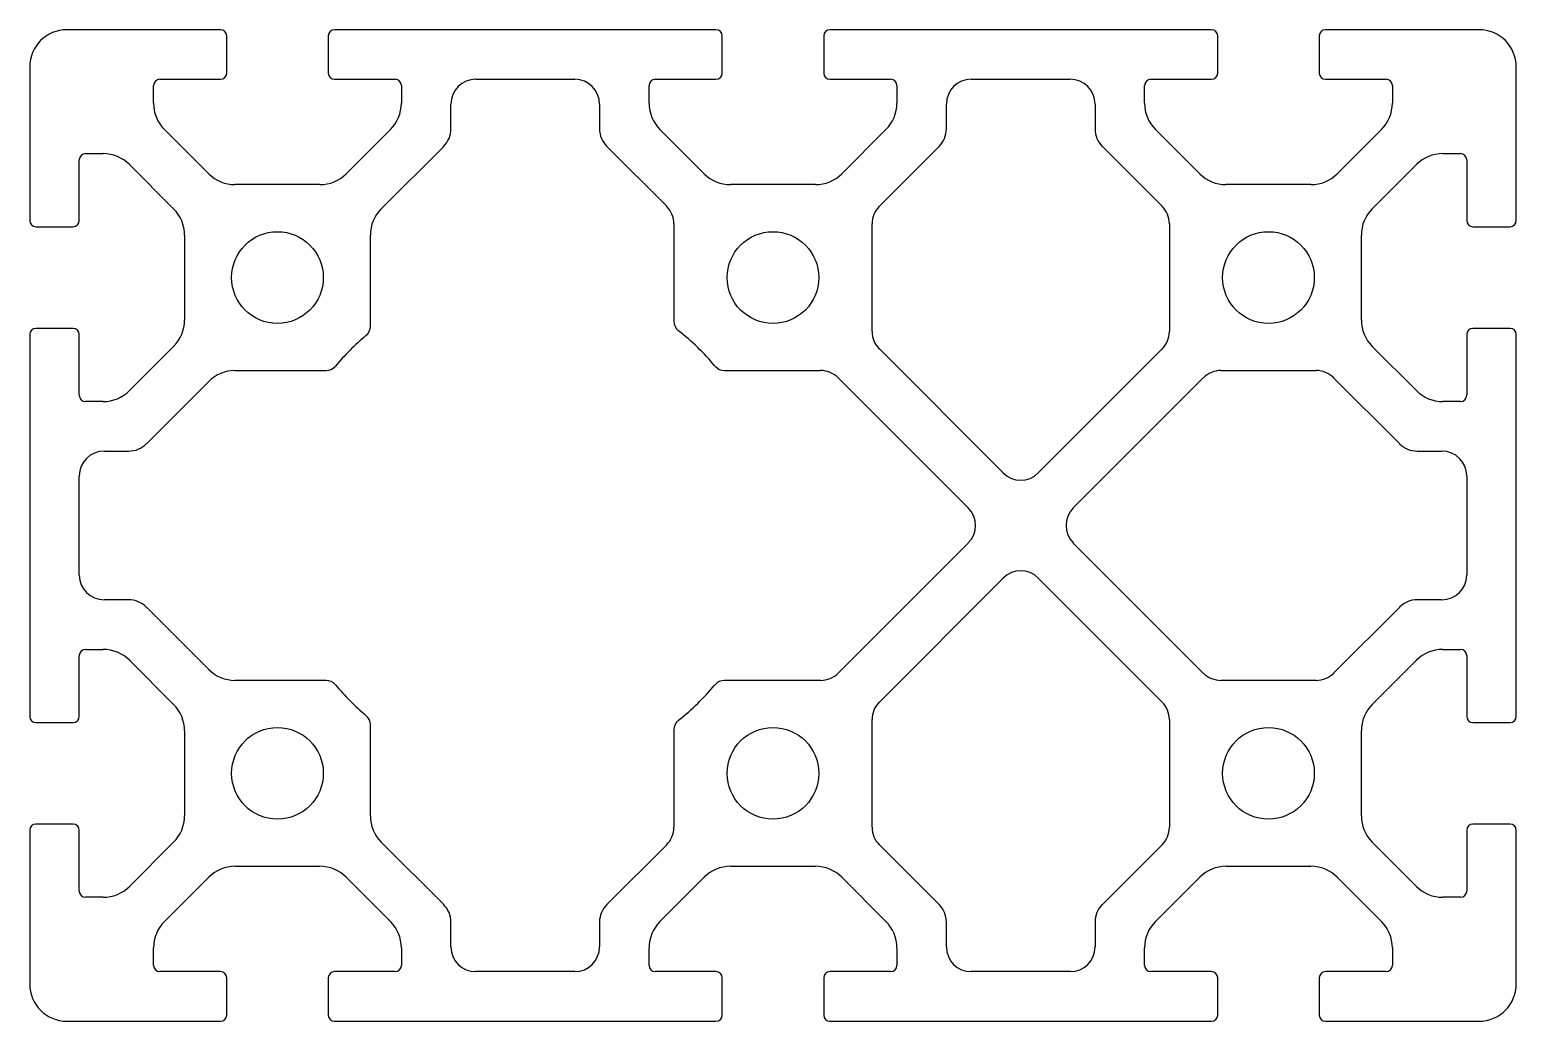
# Model space of a CAD drawing. Extents: x 3721 to 3841, y 530 to 610.
import ezdxf

# ---------------------------------------------------------------- set-up
doc = ezdxf.new("R2010")
doc.units = 0
doc.layers.get('0').update_dxf_attribs({"linetype": 'CONTINUOUS'})

msp = doc.modelspace()

# ---------------------------------------------------------------- linework, layer by layer
for p, q in [((3736.82, 609.67), (3724.42, 609.67)), ((3776.82, 609.67), (3746.02, 609.67)), ((3816.82, 609.67), (3786.02, 609.67)), ((3838.42, 609.67), (3826.02, 609.67)), ((3737.32, 606.17), (3737.32, 609.17)), ((3745.52, 609.17), (3745.52, 606.17)), ((3777.32, 606.17), (3777.32, 609.17)), ((3785.52, 609.17), (3785.52, 606.17)), ((3817.32, 606.17), (3817.32, 609.17)), ((3825.52, 609.17), (3825.52, 606.17)), ((3721.42, 606.67), (3721.42, 594.27)), ((3841.42, 594.27), (3841.42, 606.67)), ((3731.42, 603.74), (3731.42, 605.17)), ((3731.92, 605.67), (3736.82, 605.67)), ((3746.02, 605.67), (3750.92, 605.67)), ((3751.42, 605.17), (3751.42, 603.74)), ((3757.42, 605.67), (3765.42, 605.67)), ((3771.42, 603.74), (3771.42, 605.17)), ((3771.92, 605.67), (3776.82, 605.67)), ((3786.02, 605.67), (3790.92, 605.67)), ((3791.42, 605.17), (3791.42, 603.74)), ((3797.42, 605.67), (3805.42, 605.67)), ((3811.42, 603.74), (3811.42, 605.17)), ((3811.92, 605.67), (3816.82, 605.67)), ((3826.02, 605.67), (3830.92, 605.67)), ((3831.42, 605.17), (3831.42, 603.74)), ((3755.42, 601.67), (3755.42, 603.67)), ((3767.42, 603.67), (3767.42, 601.67)), ((3795.42, 601.67), (3795.42, 603.67)), ((3807.42, 603.67), (3807.42, 601.67)), ((3735.87, 598.05), (3732.3, 601.62)), ((3750.54, 601.62), (3746.97, 598.05)), ((3775.87, 598.05), (3772.3, 601.62)), ((3790.54, 601.62), (3786.97, 598.05)), ((3815.87, 598.05), (3812.3, 601.62)), ((3830.54, 601.62), (3826.97, 598.05)), ((3749.8, 595.22), (3754.84, 600.25)), ((3768.01, 600.25), (3772.84, 595.42)), ((3790.01, 595.42), (3794.84, 600.25)), ((3808.01, 600.25), (3812.84, 595.42)), ((3725.42, 594.27), (3725.42, 599.17)), ((3725.92, 599.67), (3727.35, 599.67)), ((3835.49, 599.67), (3836.92, 599.67)), ((3837.42, 599.17), (3837.42, 594.27)), ((3729.47, 598.79), (3733.04, 595.22)), ((3829.8, 595.22), (3833.37, 598.79)), ((3744.85, 597.17), (3737.99, 597.17)), ((3784.85, 597.17), (3777.99, 597.17)), ((3824.85, 597.17), (3817.99, 597.17)), ((3773.42, 594.01), (3773.42, 586.16)), ((3789.42, 585.32), (3789.42, 594.01)), ((3813.42, 594.01), (3813.42, 585.32)), ((3721.92, 593.77), (3724.92, 593.77)), ((3733.92, 593.1), (3733.92, 586.24)), ((3748.92, 585.75), (3748.92, 593.1)), ((3828.92, 586.24), (3828.92, 593.1)), ((3837.92, 593.77), (3840.92, 593.77)), ((3721.42, 585.07), (3721.42, 554.27)), ((3724.92, 585.57), (3721.92, 585.57)), ((3725.42, 580.17), (3725.42, 585.07)), ((3837.42, 585.07), (3837.42, 580.17)), ((3840.92, 585.57), (3837.92, 585.57)), ((3841.42, 554.27), (3841.42, 585.07)), ((3733.04, 584.12), (3729.47, 580.55)), ((3800.01, 573.91), (3790.01, 583.91)), ((3812.84, 583.91), (3802.84, 573.91)), ((3833.37, 580.55), (3829.8, 584.12)), ((3737.99, 582.17), (3745.34, 582.17)), ((3777.51, 582.17), (3785.27, 582.17)), ((3817.58, 582.17), (3825.27, 582.17)), ((3730.84, 576.25), (3735.87, 581.29)), ((3786.68, 581.58), (3797.18, 571.08)), ((3805.66, 571.08), (3816.16, 581.58)), ((3826.68, 581.58), (3832.01, 576.25)), ((3727.35, 579.67), (3725.92, 579.67)), ((3836.92, 579.67), (3835.49, 579.67)), ((3727.42, 575.67), (3729.42, 575.67)), ((3833.42, 575.67), (3835.42, 575.67)), ((3725.42, 565.67), (3725.42, 573.67)), ((3837.42, 573.67), (3837.42, 565.67)), ((3797.18, 568.25), (3786.68, 557.75)), ((3816.16, 557.75), (3805.66, 568.25)), ((3790.01, 555.42), (3800.01, 565.42)), ((3802.84, 565.42), (3812.84, 555.42)), ((3729.42, 563.67), (3727.42, 563.67)), ((3735.87, 558.05), (3730.84, 563.08)), ((3832.01, 563.08), (3826.68, 557.75)), ((3835.42, 563.67), (3833.42, 563.67)), ((3725.92, 559.67), (3727.35, 559.67)), ((3835.49, 559.67), (3836.92, 559.67)), ((3725.42, 554.27), (3725.42, 559.17)), ((3729.47, 558.79), (3733.04, 555.22)), ((3829.8, 555.22), (3833.37, 558.79)), ((3837.42, 559.17), (3837.42, 554.27)), ((3745.34, 557.17), (3737.99, 557.17)), ((3785.27, 557.17), (3777.51, 557.17)), ((3825.27, 557.17), (3817.58, 557.17)), ((3721.92, 553.77), (3724.92, 553.77)), ((3748.92, 546.24), (3748.92, 553.58)), ((3789.42, 545.32), (3789.42, 554.01)), ((3813.42, 554.01), (3813.42, 545.32)), ((3837.92, 553.77), (3840.92, 553.77)), ((3733.92, 553.1), (3733.92, 546.24)), ((3773.42, 553.17), (3773.42, 545.32)), ((3828.92, 546.24), (3828.92, 553.1)), ((3721.42, 545.07), (3721.42, 532.67)), ((3724.92, 545.57), (3721.92, 545.57)), ((3725.42, 540.17), (3725.42, 545.07)), ((3837.42, 545.07), (3837.42, 540.17)), ((3840.92, 545.57), (3837.92, 545.57)), ((3841.42, 532.67), (3841.42, 545.07)), ((3733.04, 544.12), (3729.47, 540.55)), ((3754.84, 539.08), (3749.8, 544.12)), ((3772.84, 543.91), (3768.01, 539.08)), ((3794.84, 539.08), (3790.01, 543.91)), ((3812.84, 543.91), (3808.01, 539.08)), ((3833.37, 540.55), (3829.8, 544.12)), ((3732.3, 537.72), (3735.87, 541.29)), ((3737.99, 542.17), (3744.85, 542.17)), ((3746.97, 541.29), (3750.54, 537.72)), ((3772.3, 537.72), (3775.87, 541.29)), ((3777.99, 542.17), (3784.85, 542.17)), ((3786.97, 541.29), (3790.54, 537.72)), ((3812.3, 537.72), (3815.87, 541.29)), ((3817.99, 542.17), (3824.85, 542.17)), ((3826.97, 541.29), (3830.54, 537.72)), ((3727.35, 539.67), (3725.92, 539.67)), ((3836.92, 539.67), (3835.49, 539.67)), ((3755.42, 535.67), (3755.42, 537.67)), ((3767.42, 537.67), (3767.42, 535.67)), ((3795.42, 535.67), (3795.42, 537.67)), ((3807.42, 537.67), (3807.42, 535.67)), ((3731.42, 534.17), (3731.42, 535.6)), ((3751.42, 535.6), (3751.42, 534.17)), ((3771.42, 534.17), (3771.42, 535.6)), ((3791.42, 535.6), (3791.42, 534.17)), ((3811.42, 534.17), (3811.42, 535.6)), ((3831.42, 535.6), (3831.42, 534.17)), ((3736.82, 533.67), (3731.92, 533.67)), ((3737.32, 530.17), (3737.32, 533.17)), ((3745.52, 533.17), (3745.52, 530.17)), ((3750.92, 533.67), (3746.02, 533.67)), ((3765.42, 533.67), (3757.42, 533.67)), ((3776.82, 533.67), (3771.92, 533.67)), ((3777.32, 530.17), (3777.32, 533.17)), ((3785.52, 533.17), (3785.52, 530.17)), ((3790.92, 533.67), (3786.02, 533.67)), ((3805.42, 533.67), (3797.42, 533.67)), ((3816.82, 533.67), (3811.92, 533.67)), ((3817.32, 530.17), (3817.32, 533.17)), ((3825.52, 533.17), (3825.52, 530.17)), ((3830.92, 533.67), (3826.02, 533.67)), ((3724.42, 529.67), (3736.82, 529.67)), ((3746.02, 529.67), (3776.82, 529.67)), ((3786.02, 529.67), (3816.82, 529.67)), ((3826.02, 529.67), (3838.42, 529.67))]:
    msp.add_line(p, q)
for centre in [(3741.42, 589.67), (3781.42, 589.67), (3821.42, 589.67), (3741.42, 549.67), (3781.42, 549.67), (3821.42, 549.67)]:
    msp.add_circle(centre, 3.7)
for centre, radius, start, end in [((3724.42, 606.67), 3, 90, 180), ((3736.82, 609.17), 0.5, 0, 90), ((3746.02, 609.17), 0.5, 90, 180), ((3776.82, 609.17), 0.5, 0, 90), ((3786.02, 609.17), 0.5, 90, 180), ((3816.82, 609.17), 0.5, 0, 90), ((3826.02, 609.17), 0.5, 90, 180), ((3838.42, 606.67), 3, 0, 90), ((3736.82, 606.17), 0.5, 270, 0), ((3746.02, 606.17), 0.5, 180, 270), ((3776.82, 606.17), 0.5, 270, 0), ((3786.02, 606.17), 0.5, 180, 270), ((3816.82, 606.17), 0.5, 270, 0), ((3826.02, 606.17), 0.5, 180, 270), ((3731.92, 605.17), 0.5, 90, 180), ((3750.92, 605.17), 0.5, 0, 90), ((3757.42, 603.67), 2, 90, 180), ((3765.42, 603.67), 2, 0, 90), ((3771.92, 605.17), 0.5, 90, 180), ((3790.92, 605.17), 0.5, 0, 90), ((3797.42, 603.67), 2, 90, 180), ((3805.42, 603.67), 2, 0, 90), ((3811.92, 605.17), 0.5, 90, 180), ((3830.92, 605.17), 0.5, 0, 90), ((3734.42, 603.74), 3, 180, 225), ((3748.42, 603.74), 3, 315, 0), ((3774.42, 603.74), 3, 180, 225), ((3788.42, 603.74), 3, 315, 0), ((3814.42, 603.74), 3, 180, 225), ((3828.42, 603.74), 3, 315, 0), ((3753.42, 601.67), 2, 315, 360), ((3769.42, 601.67), 2, 180, 225), ((3793.42, 601.67), 2, 315, 360), ((3809.42, 601.67), 2, 180, 225), ((3725.92, 599.17), 0.5, 90, 180), ((3727.35, 596.67), 3, 45, 90), ((3835.49, 596.67), 3, 90, 135), ((3836.92, 599.17), 0.5, 0, 90), ((3737.99, 600.17), 3, 225, 270), ((3744.85, 600.17), 3, 270, 315), ((3777.99, 600.17), 3, 225, 270), ((3784.85, 600.17), 3, 270, 315), ((3817.99, 600.17), 3, 225, 270), ((3824.85, 600.17), 3, 270, 315), ((3730.92, 593.1), 3, 0, 45), ((3751.92, 593.1), 3, 135, 180), ((3771.42, 594.01), 2, 0, 45), ((3791.42, 594.01), 2, 135, 180), ((3811.42, 594.01), 2, 0, 45), ((3831.92, 593.1), 3, 135, 180), ((3721.92, 594.27), 0.5, 180, 270), ((3724.92, 594.27), 0.5, 270, 0), ((3837.92, 594.27), 0.5, 180, 270), ((3840.92, 594.27), 0.5, 270, 0), ((3730.92, 586.24), 3, 315, 0), ((3747.92, 585.75), 1, 310.0052, 360), ((3774.42, 586.16), 1, 180, 231.7534), ((3831.92, 586.24), 3, 180, 225), ((3721.92, 585.07), 0.5, 90, 180), ((3724.92, 585.07), 0.5, 0, 90), ((3761.42, 569.67), 20, 130.0052, 139.9948), ((3761.42, 569.67), 20, 40.0052, 51.7534), ((3791.42, 585.32), 2, 180, 225), ((3811.42, 585.32), 2, 315, 360), ((3837.92, 585.07), 0.5, 90, 180), ((3840.92, 585.07), 0.5, 0, 90), ((3737.99, 579.17), 3, 90, 135), ((3745.34, 583.17), 1, 270, 319.9948), ((3777.51, 583.17), 1, 220.0052, 270), ((3785.27, 580.17), 2, 45, 90), ((3817.58, 580.17), 2, 90, 135), ((3825.27, 580.17), 2, 45, 90), ((3725.92, 580.17), 0.5, 180, 270), ((3727.35, 582.67), 3, 270, 315), ((3835.49, 582.67), 3, 225, 270), ((3836.92, 580.17), 0.5, 270, 0), ((3729.42, 577.67), 2, 270, 315), ((3833.42, 577.67), 2, 225, 270), ((3727.42, 573.67), 2, 90, 180), ((3835.42, 573.67), 2, 0, 90), ((3801.42, 575.32), 2, 225, 315), ((3795.77, 569.67), 2, 315, 45), ((3807.08, 569.67), 2, 135, 225), ((3727.42, 565.67), 2, 180, 270), ((3801.42, 564.01), 2, 45, 135), ((3835.42, 565.67), 2, 270, 0), ((3729.42, 561.67), 2, 45, 90), ((3833.42, 561.67), 2, 90, 135), ((3725.92, 559.17), 0.5, 90, 180), ((3727.35, 556.67), 3, 45, 90), ((3835.49, 556.67), 3, 90, 135), ((3836.92, 559.17), 0.5, 0, 90), ((3737.99, 560.17), 3, 225, 270), ((3745.34, 556.17), 1, 40.0052, 90), ((3761.42, 569.67), 20, 220.0052, 229.9948), ((3761.42, 569.67), 20, 308.2466, 319.9948), ((3777.51, 556.17), 1, 90, 139.9948), ((3785.27, 559.17), 2, 270, 315), ((3817.58, 559.17), 2, 225, 270), ((3825.27, 559.17), 2, 270, 315), ((3730.92, 553.1), 3, 0, 45), ((3791.42, 554.01), 2, 135, 180), ((3811.42, 554.01), 2, 0, 45), ((3831.92, 553.1), 3, 135, 180), ((3721.92, 554.27), 0.5, 180, 270), ((3724.92, 554.27), 0.5, 270, 360), ((3747.92, 553.58), 1, 0, 49.9948), ((3774.42, 553.17), 1, 128.2466, 180), ((3837.92, 554.27), 0.5, 180, 270), ((3840.92, 554.27), 0.5, 270, 360), ((3730.92, 546.24), 3, 315, 0), ((3751.92, 546.24), 3, 180, 225), ((3831.92, 546.24), 3, 180, 225), ((3721.92, 545.07), 0.5, 90, 180), ((3724.92, 545.07), 0.5, 0, 90), ((3771.42, 545.32), 2, 315, 0), ((3791.42, 545.32), 2, 180, 225), ((3811.42, 545.32), 2, 315, 360), ((3837.92, 545.07), 0.5, 90, 180), ((3840.92, 545.07), 0.5, 0, 90), ((3737.99, 539.17), 3, 90, 135), ((3744.85, 539.17), 3, 45, 90), ((3777.99, 539.17), 3, 90, 135), ((3784.85, 539.17), 3, 45, 90), ((3817.99, 539.17), 3, 90, 135), ((3824.85, 539.17), 3, 45, 90), ((3725.92, 540.17), 0.5, 180, 270), ((3727.35, 542.67), 3, 270, 315), ((3835.49, 542.67), 3, 225, 270), ((3836.92, 540.17), 0.5, 270, 360), ((3753.42, 537.67), 2, 0, 45), ((3769.42, 537.67), 2, 135, 180), ((3793.42, 537.67), 2, 0, 45), ((3809.42, 537.67), 2, 135, 180), ((3734.42, 535.6), 3, 135, 180), ((3748.42, 535.6), 3, 0, 45), ((3774.42, 535.6), 3, 135, 180), ((3788.42, 535.6), 3, 0, 45), ((3814.42, 535.6), 3, 135, 180), ((3828.42, 535.6), 3, 0, 45), ((3757.42, 535.67), 2, 180, 270), ((3765.42, 535.67), 2, 270, 0), ((3797.42, 535.67), 2, 180, 270), ((3805.42, 535.67), 2, 270, 0), ((3731.92, 534.17), 0.5, 180, 270), ((3750.92, 534.17), 0.5, 270, 360), ((3771.92, 534.17), 0.5, 180, 270), ((3790.92, 534.17), 0.5, 270, 360), ((3811.92, 534.17), 0.5, 180, 270), ((3830.92, 534.17), 0.5, 270, 360), ((3736.82, 533.17), 0.5, 0, 90), ((3746.02, 533.17), 0.5, 90, 180), ((3776.82, 533.17), 0.5, 0, 90), ((3786.02, 533.17), 0.5, 90, 180), ((3816.82, 533.17), 0.5, 0, 90), ((3826.02, 533.17), 0.5, 90, 180), ((3724.42, 532.67), 3, 180, 270), ((3838.42, 532.67), 3, 270, 0), ((3736.82, 530.17), 0.5, 270, 360), ((3746.02, 530.17), 0.5, 180, 270), ((3776.82, 530.17), 0.5, 270, 360), ((3786.02, 530.17), 0.5, 180, 270), ((3816.82, 530.17), 0.5, 270, 360), ((3826.02, 530.17), 0.5, 180, 270)]:
    msp.add_arc(centre, radius, start, end)

doc.saveas('drawing.dxf')
